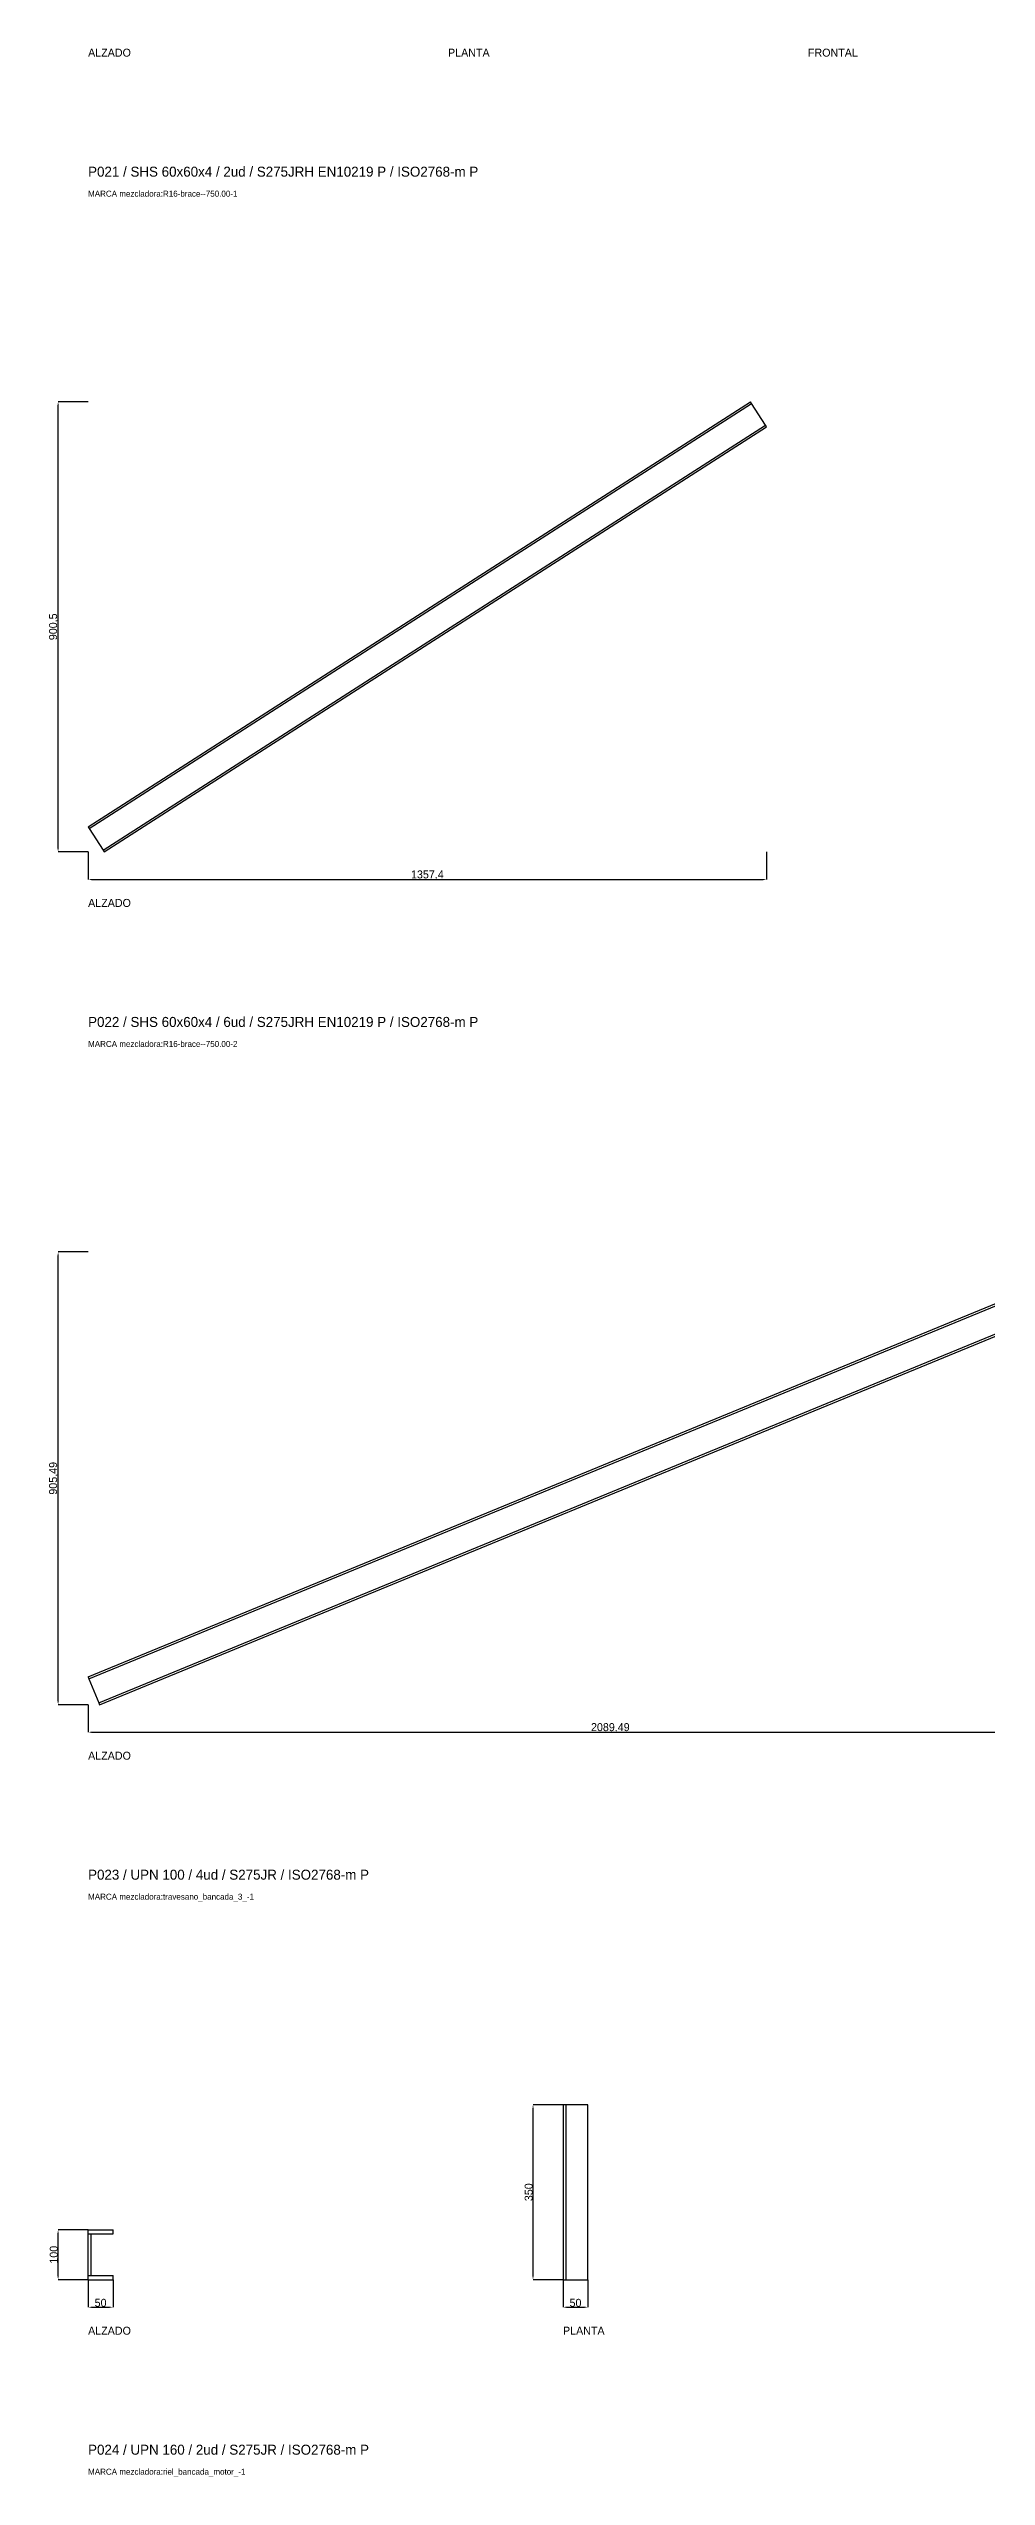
# Model space of a CAD drawing. Header units: millimetres. Extents: x -79 to 13940, y -87340 to 371.
# Drawn here: x -79 to 1797, y -31304 to -26449 of the extents above; entities that cross this region are included whole.
import ezdxf

# ---------------------------------------------------------------- set-up
doc = ezdxf.new("R2010")
doc.units = ezdxf.units.MM
for name, color, linetype in [('R18_COTAS_P', 1, 'Continuous'), ('R18_PIEZAS_P', 3, 'Continuous'), ('R18_TEXTOS', 7, 'Continuous')]:
    doc.layers.add(name, color=color, linetype=linetype)
doc.dimstyles.get("Standard").update_dxf_attribs({"dimtxt": 2.5, "dimasz": 2.5, "dimexe": 1.25, "dimexo": 0.625, "dimtad": 1, "dimcen": 2.5, "dimazin": 3, "dimtfac": 1, "dimtmove": 0, "dimatfit": 3})

# ---------------------------------------------------------------- blocks, each defined once
blk = doc.blocks.new('_CLOSEDFILLED')
at = {"color": 0, "linetype": 'BYBLOCK'}
blk.add_solid([(-1, 0.16), (0, 0), (-1, -0.16)], dxfattribs=at)
blk = doc.blocks.new('*D127')
for p, q in [((0, -28055.5), (0, -28110.5)), ((1357.4, -28055.5), (1357.4, -28110.5)), ((7, -28110.5), (1350.4, -28110.5))]:
    blk.add_line(p, q)
at = {"layer": 'Defpoints'}
for p in [(0, -28055.5), (1357.4, -28055.5), (0, -28110.5)]:
    blk.add_point(p, dxfattribs=at)
at = {"layer": 'R18_COTAS_P', "xscale": 7, "yscale": 7, "rotation": 180}
blk.add_blockref('_CLOSEDFILLED', (0, -28110.5), dxfattribs=at)
at = {"layer": 'R18_COTAS_P', "xscale": 7, "yscale": 7}
blk.add_blockref('_CLOSEDFILLED', (1357.4, -28110.5), dxfattribs=at)
at = {"layer": 'R18_COTAS_P', "insert": (678.7, -28101.9), "char_height": 16, "attachment_point": 5}
blk.add_mtext('1357,4', dxfattribs=at)
blk = doc.blocks.new('*D128')
for p, q in [((0, -27155), (-60, -27155)), ((-60, -28048.5), (-60, -27162)), ((0, -28055.5), (-60, -28055.5))]:
    blk.add_line(p, q)
at = {"layer": 'Defpoints'}
for p in [(0, -27155), (-60, -28055.5), (0, -28055.5)]:
    blk.add_point(p, dxfattribs=at)
at = {"layer": 'R18_COTAS_P', "xscale": 7, "yscale": 7}
for p, rotation in [((-60, -27155), 90), ((-60, -28055.5), 270)]:
    blk.add_blockref('_CLOSEDFILLED', p, dxfattribs=dict(at, rotation=rotation))
at = {"layer": 'R18_COTAS_P', "insert": (-68.6, -27605.2), "char_height": 16, "attachment_point": 5, "rotation": 90}
blk.add_mtext('900,5', dxfattribs=at)
blk = doc.blocks.new('*D133')
for p, q in [((0, -29761), (0, -29816)), ((2089.5, -29761), (2089.5, -29816)), ((7, -29816), (2082.5, -29816))]:
    blk.add_line(p, q)
at = {"layer": 'Defpoints'}
for p in [(0, -29761), (2089.5, -29761), (0, -29816)]:
    blk.add_point(p, dxfattribs=at)
at = {"layer": 'R18_COTAS_P', "xscale": 7, "yscale": 7, "rotation": 180}
blk.add_blockref('_CLOSEDFILLED', (0, -29816), dxfattribs=at)
at = {"layer": 'R18_COTAS_P', "xscale": 7, "yscale": 7}
blk.add_blockref('_CLOSEDFILLED', (2089.5, -29816), dxfattribs=at)
at = {"layer": 'R18_COTAS_P', "insert": (1044.7, -29807.3), "char_height": 16, "attachment_point": 5}
blk.add_mtext('2089,49', dxfattribs=at)
blk = doc.blocks.new('*D134')
for p, q in [((0, -28855.5), (-60, -28855.5)), ((-60, -29754), (-60, -28862.5)), ((0, -29761), (-60, -29761))]:
    blk.add_line(p, q)
at = {"layer": 'Defpoints'}
for p in [(0, -28855.5), (-60, -29761), (0, -29761)]:
    blk.add_point(p, dxfattribs=at)
at = {"layer": 'R18_COTAS_P', "xscale": 7, "yscale": 7}
for p, rotation in [((-60, -28855.5), 90), ((-60, -29761), 270)]:
    blk.add_blockref('_CLOSEDFILLED', p, dxfattribs=dict(at, rotation=rotation))
at = {"layer": 'R18_COTAS_P', "insert": (-68.6, -29308.2), "char_height": 16, "attachment_point": 5, "rotation": 90}
blk.add_mtext('905,49', dxfattribs=at)
blk = doc.blocks.new('*D139')
for p, q in [((0, -30911), (0, -30966)), ((50, -30911), (50, -30966)), ((7, -30966), (43, -30966))]:
    blk.add_line(p, q)
at = {"layer": 'Defpoints'}
for p in [(0, -30911), (50, -30911), (0, -30966)]:
    blk.add_point(p, dxfattribs=at)
at = {"layer": 'R18_COTAS_P', "xscale": 7, "yscale": 7, "rotation": 180}
blk.add_blockref('_CLOSEDFILLED', (0, -30966), dxfattribs=at)
at = {"layer": 'R18_COTAS_P', "xscale": 7, "yscale": 7}
blk.add_blockref('_CLOSEDFILLED', (50, -30966), dxfattribs=at)
at = {"layer": 'R18_COTAS_P', "insert": (25, -30957.3), "char_height": 16, "attachment_point": 5}
blk.add_mtext('50', dxfattribs=at)
blk = doc.blocks.new('*D140')
for p, q in [((0, -30811), (-60, -30811)), ((-60, -30904), (-60, -30818)), ((0, -30911), (-60, -30911))]:
    blk.add_line(p, q)
at = {"layer": 'Defpoints'}
for p in [(0, -30811), (-60, -30911), (0, -30911)]:
    blk.add_point(p, dxfattribs=at)
at = {"layer": 'R18_COTAS_P', "xscale": 7, "yscale": 7}
for p, rotation in [((-60, -30811), 90), ((-60, -30911), 270)]:
    blk.add_blockref('_CLOSEDFILLED', p, dxfattribs=dict(at, rotation=rotation))
at = {"layer": 'R18_COTAS_P', "insert": (-68.6, -30861), "char_height": 16, "attachment_point": 5, "rotation": 90}
blk.add_mtext('100', dxfattribs=at)
blk = doc.blocks.new('*D141')
for p, q in [((950, -30911), (950, -30966)), ((1000, -30911), (1000, -30966)), ((957, -30966), (993, -30966))]:
    blk.add_line(p, q)
at = {"layer": 'Defpoints'}
for p in [(950, -30911), (1000, -30911), (950, -30966)]:
    blk.add_point(p, dxfattribs=at)
at = {"layer": 'R18_COTAS_P', "xscale": 7, "yscale": 7, "rotation": 180}
blk.add_blockref('_CLOSEDFILLED', (950, -30966), dxfattribs=at)
at = {"layer": 'R18_COTAS_P', "xscale": 7, "yscale": 7}
blk.add_blockref('_CLOSEDFILLED', (1000, -30966), dxfattribs=at)
at = {"layer": 'R18_COTAS_P', "insert": (975, -30957.3), "char_height": 16, "attachment_point": 5}
blk.add_mtext('50', dxfattribs=at)
blk = doc.blocks.new('*D142')
for p, q in [((950, -30561), (890, -30561)), ((890, -30904), (890, -30568)), ((950, -30911), (890, -30911))]:
    blk.add_line(p, q)
at = {"layer": 'Defpoints'}
for p in [(950, -30561), (890, -30911), (950, -30911)]:
    blk.add_point(p, dxfattribs=at)
at = {"layer": 'R18_COTAS_P', "xscale": 7, "yscale": 7}
for p, rotation in [((890, -30561), 90), ((890, -30911), 270)]:
    blk.add_blockref('_CLOSEDFILLED', p, dxfattribs=dict(at, rotation=rotation))
at = {"layer": 'R18_COTAS_P', "insert": (881.4, -30736), "char_height": 16, "attachment_point": 5, "rotation": 90}
blk.add_mtext('350', dxfattribs=at)

msp = doc.modelspace()

# ---------------------------------------------------------------- linework, layer by layer
at = {"layer": 'R18_PIEZAS_P'}
for p, q in [((0, -28004.975), (1325, -27154.975)), ((2.16, -28008.342), (1327.16, -27158.342)), ((1327.16, -27158.342), (1325, -27154.975)), ((1355.237, -27202.11), (1327.16, -27158.342)), ((30.237, -28052.11), (1355.237, -27202.11)), ((32.397, -28055.477), (1357.397, -27205.477)), ((1357.397, -27205.477), (1355.237, -27202.11)), ((0, -28004.975), (2.16, -28008.342)), ((2.16, -28008.342), (30.237, -28052.11)), ((30.237, -28052.11), (32.397, -28055.477)), ((0, -29705.477), (2066.667, -28855.477)), ((1.521, -29709.176), (2068.188, -28859.176)), ((21.301, -29757.267), (2087.968, -28907.267)), ((22.822, -29760.967), (2089.489, -28910.967)), ((0, -29705.477), (1.521, -29709.176)), ((1.521, -29709.176), (21.301, -29757.267)), ((21.301, -29757.267), (22.822, -29760.967)), ((1000, -30560.967), (950, -30560.967)), ((950, -30560.967), (950, -30910.967)), ((956, -30560.967), (950, -30560.967)), ((956, -30910.967), (956, -30560.967)), ((1000, -30910.967), (1000, -30560.967)), ((0, -30810.967), (50, -30810.967)), ((0, -30819.467), (0, -30810.967)), ((0, -30819.467), (50, -30819.467)), ((0, -30819.467), (6, -30819.467)), ((0, -30902.467), (0, -30819.467)), ((6, -30902.467), (6, -30819.467)), ((50, -30819.467), (50, -30810.967)), ((0, -30902.467), (50, -30902.467)), ((0, -30910.967), (0, -30902.467)), ((0, -30902.467), (6, -30902.467)), ((0, -30910.967), (50, -30910.967)), ((50, -30910.967), (50, -30902.467)), ((950, -30910.967), (1000, -30910.967)), ((950, -30910.967), (956, -30910.967))]:
    msp.add_line(p, q, dxfattribs=at)

# ---------------------------------------------------------------- texts
at = {"layer": 'R18_TEXTOS'}
for s, height, p in [('ALZADO', 16, (0, -26464.975)), ('PLANTA', 16, (720, -26464.975)), ('FRONTAL', 16, (1440, -26464.975)), ('P021 / SHS 60x60x4 / 2ud / S275JRH EN10219 P / ISO2768-m P', 20, (0, -26704.975)), ('MARCA mezcladora:R16-brace--750.00-1', 12, (0, -26744.975)), ('ALZADO', 16, (0, -28165.477)), ('P022 / SHS 60x60x4 / 6ud / S275JRH EN10219 P / ISO2768-m P', 20, (0, -28405.477)), ('MARCA mezcladora:R16-brace--750.00-2', 12, (0, -28445.477)), ('ALZADO', 16, (0, -29870.967)), ('P023 / UPN 100 / 4ud / S275JR / ISO2768-m P', 20, (0, -30110.967)), ('MARCA mezcladora:travesano_bancada_3_-1', 12, (0, -30150.967)), ('ALZADO', 16, (0, -31020.967)), ('PLANTA', 16, (950, -31020.967)), ('P024 / UPN 160 / 2ud / S275JR / ISO2768-m P', 20, (0, -31260.967)), ('MARCA mezcladora:riel_bancada_motor_-1', 12, (0, -31300.967))]:
    msp.add_text(s, height=height, dxfattribs=at).set_placement(p)

# ---------------------------------------------------------------- dimensions: what is measured, and where the dimension line sits
at = {"layer": 'R18_COTAS_P'}
for base, p1, p2, picture, middle in [((-60, -28055.477), (0, -28055.477), (0, -27154.975), '*D128', (-68.625, -27605.226)), ((-60, -29760.967), (0, -29760.967), (0, -28855.477), '*D134', (-68.625, -29308.222)), ((890, -30910.967), (950, -30910.967), (950, -30560.967), '*D142', (881.375, -30735.967)), ((-60, -30910.967), (0, -30910.967), (0, -30810.967), '*D140', (-68.625, -30860.967))]:
    dim = msp.add_linear_dim(base=base, p1=p1, p2=p2, angle=90, dimstyle='Standard', override={"dimtxt": 16, "dimasz": 7, "dimtad": 1, "dimdec": 2}, dxfattribs=at)
    dim.commit()
    dim.dimension.update_dxf_attribs({"geometry": picture, "text_midpoint": middle})
for base, p1, p2, picture, middle in [((0, -28110.477), (0, -28055.477), (1357.397, -28055.477), '*D127', (678.699, -28101.852)), ((0, -29815.967), (0, -29760.967), (2089.489, -29760.967), '*D133', (1044.745, -29807.342)), ((0, -30965.967), (0, -30910.967), (50, -30910.967), '*D139', (25, -30957.342)), ((950, -30965.967), (950, -30910.967), (1000, -30910.967), '*D141', (975, -30957.342))]:
    dim = msp.add_linear_dim(base=base, p1=p1, p2=p2, dimstyle='Standard', override={"dimtxt": 16, "dimasz": 7, "dimtad": 1, "dimdec": 2}, dxfattribs=at)
    dim.commit()
    dim.dimension.update_dxf_attribs({"geometry": picture, "text_midpoint": middle})

doc.saveas('drawing.dxf')
